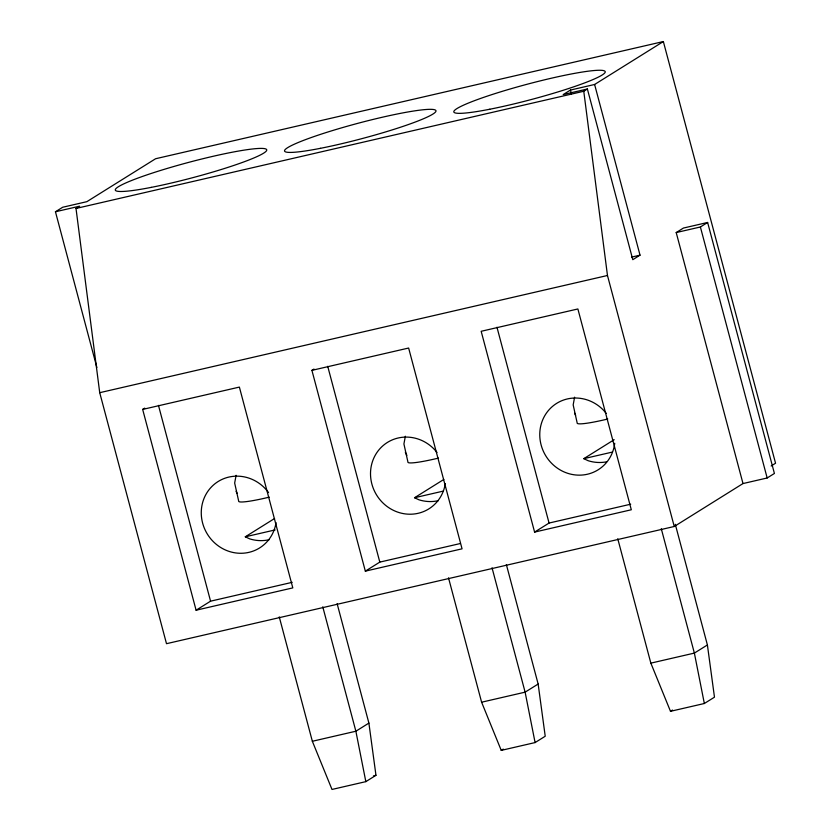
<?xml version="1.0" encoding="UTF-8"?>
<svg xmlns="http://www.w3.org/2000/svg" width="831" height="831" viewBox="0 0 831 831"><rect width="100%" height="100%" fill="white"/><g stroke="black" fill="none" stroke-linecap="round" stroke-linejoin="round"><path stroke-width="1.25" d="M236.108 475.311L234.664 483.04L238.663 501.062A39.161 3.958 -14.9 0 0 269.254 497.146M405.351 436.244L403.918 443.972L407.917 461.994A39.161 3.958 -14.9 0 0 438.508 458.078M574.605 397.176L573.172 404.905L577.171 422.927A39.161 3.958 -14.9 0 0 607.762 419.011M96.884 367.499L55.448 211.77L62.678 207.251L86.86 201.673L155.594 158.742L663.356 41.55L775.552 463.231L771.147 465.983M742.997 483.559L676.205 232.566L683.446 228.047L707.628 222.469L774.409 473.462L767.169 477.981L742.997 483.559L674.253 526.49L166.501 643.693L99.72 392.689L76.005 208.456L79.62 206.192L55.448 211.77M594.612 84.482L570.44 90.06L563.2 94.578L587.382 89L632.796 259.677L640.026 255.159L594.612 84.482L663.356 41.55M76.005 208.456L583.767 91.254L587.382 89M142.662 409.413L239.38 387.09L292.803 587.891L196.095 610.214L142.662 409.413L144.729 408.125M311.916 370.356L408.634 348.033L462.057 548.824L365.339 571.146L311.916 370.356L313.983 369.057M676.205 232.566L700.388 226.988L707.628 222.469M269.161 539.714A39.161 37.011 58 0 1 249.684 538.862L245.29 536.805L274.594 518.502M196.095 610.214L210.565 601.177L292.2 582.334M438.415 500.646A39.161 37.011 58 0 1 418.938 499.795L414.544 497.738L443.847 479.435M365.339 571.146L379.809 562.109L460.197 543.557M606.485 461.839A39.161 37.011 58 0 1 588.192 460.727L583.788 458.67L614.182 439.692M534.593 532.089L631.311 509.767L577.877 308.966L481.17 331.289L534.593 532.089L549.062 523.052L630.708 504.199M337.126 603.68L368.891 723.095L355.876 731.228L312.352 741.273L279.258 616.882M312.352 741.273L331.995 789.45L365.837 781.639L375.965 775.313L368.891 723.095M506.37 564.613L538.145 684.027L525.119 692.161L481.606 702.205L448.501 577.815M481.606 702.205L501.238 750.383L503.264 749.115M501.238 750.383L535.091 742.571L545.219 736.245L538.145 684.027M675.291 524.299L707.399 644.96L694.373 653.093L650.85 663.138L617.755 538.748M650.85 663.138L670.492 711.315L672.518 710.058M670.492 711.315L704.345 703.504L714.473 697.178L707.399 644.96M631.57 257.111L640.026 255.159M99.72 392.689L607.471 275.487L583.767 91.254M245.29 536.805L275.134 529.918M414.544 497.738L443.141 491.142M583.788 458.67L612.395 452.074M373.462 775.894L375.965 775.313M574.574 413.184L575.623 415.251M405.331 452.251L406.889 455.357M236.077 491.318L237.115 493.385M700.388 226.988L767.169 477.981M570.44 90.06L571.437 93.799M607.471 275.487L674.253 526.49M661.279 528.703L694.373 653.093L704.345 703.504M496.969 327.237L549.062 523.052M492.025 567.77L525.119 692.161L535.091 742.571M327.715 366.305L379.809 562.109M322.771 606.838L355.876 731.228L365.837 781.639M158.461 405.372L210.565 601.177M614.732 443.266A39.161 37.011 58 0 1 563.636 471.728A39.161 37.011 58 0 1 546.871 412.467A39.161 37.011 58 0 1 606.287 413.423M276.048 522.637A39.161 37.011 58 0 1 223.996 549.322A39.161 37.011 58 0 1 209.111 489.625A39.161 37.011 58 0 1 268.558 492.575M445.302 483.569A39.161 37.011 58 0 1 393.624 510.442A39.161 37.011 58 0 1 377.866 451.202A39.161 37.011 58 0 1 437.033 452.48M151.284 187.37A78.322 7.915 -14.9 0 0 266.709 150.266A78.322 7.915 -14.9 0 0 155.075 172.194A78.322 7.915 -14.9 0 0 151.284 187.37M489.781 109.235A78.322 7.915 -14.9 0 0 605.207 72.131A78.322 7.915 -14.9 0 0 493.583 94.059A78.322 7.915 -14.9 0 0 489.781 109.235M320.537 148.302A78.322 7.915 -14.9 0 0 435.953 111.198A78.322 7.915 -14.9 0 0 324.329 133.126A78.322 7.915 -14.9 0 0 320.537 148.302"/></g></svg>
